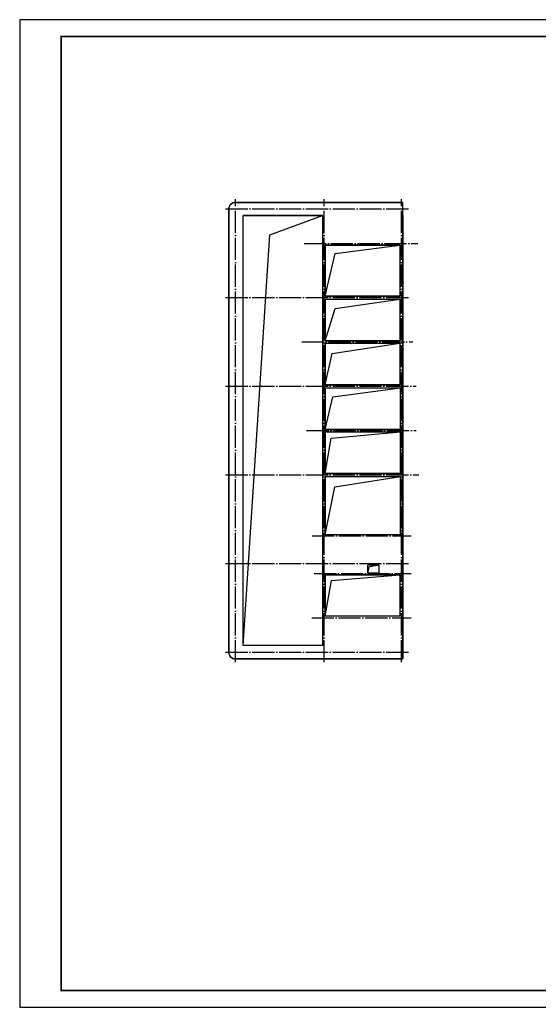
# Model space of a CAD drawing. Extents: x -1041549 to 749950, y -354245 to 17554.
# Drawn here: x 623800 to 670719, y -173896 to -84796 of the extents above; entities that cross this region are included whole.
import ezdxf

# ---------------------------------------------------------------- set-up
doc = ezdxf.new("R2010")
doc.units = 0
doc.header["$LTSCALE"] = 1000
doc.header["$MEASUREMENT"] = 0
doc.linetypes.add('DOTE', pattern=[2.42, 2, -0.2, 0.02, -0.2])
doc.layers.add('DOTE', color=1, linetype='Continuous')
doc.layers.add('PUB_TITLE', color=4, linetype='Continuous')

msp = doc.modelspace()

# ---------------------------------------------------------------- linework, layer by layer
for p, q in [((658385.7, -102469.9), (658385.7, -101269.9)), ((643985.7, -141269.9), (643985.7, -102469.9)), ((651135.7, -102469.9), (643985.7, -102469.9)), ((651135.7, -102469.9), (651135.7, -141269.9)), ((658385.7, -102469.9), (658385.7, -109569.9)), ((658135.7, -105119.9), (651385.7, -105119.9)), ((651385.7, -105119.9), (651385.7, -109744.9)), ((658135.7, -105119.9), (658135.7, -109744.9)), ((658385.7, -109569.9), (658385.7, -141869.9)), ((651385.7, -109744.9), (658135.7, -109744.9)), ((651385.7, -109994.9), (658135.7, -109994.9)), ((651385.7, -109994.9), (651385.7, -113770.9)), ((658135.7, -109994.9), (658135.7, -113770.9)), ((651385.7, -113770.9), (658135.7, -113770.9)), ((651385.7, -113970.9), (658135.7, -113970.9)), ((651385.7, -113970.9), (651385.7, -117744.9)), ((658135.7, -113970.9), (658135.7, -117744.9)), ((651385.7, -117744.9), (658135.7, -117744.9)), ((651385.7, -117994.9), (658185.7, -117994.9)), ((651385.7, -117994.9), (651385.7, -121770.9)), ((658185.7, -121770.9), (658185.7, -117994.9)), ((651385.7, -121770.9), (658185.7, -121770.9)), ((651385.7, -121970.9), (658185.7, -121970.9)), ((651385.7, -121970.9), (651385.7, -125744.9)), ((658185.7, -125744.9), (658185.7, -121970.9)), ((651385.7, -125744.9), (658185.7, -125744.9)), ((651385.7, -125994.9), (651385.7, -131269.9)), ((651385.7, -125994.9), (658185.7, -125994.9)), ((658185.7, -131269.9), (658185.7, -125994.9)), ((658185.7, -131269.9), (651385.7, -131269.9)), ((658135.7, -134869.9), (651385.7, -134869.9)), ((651385.7, -134869.9), (651385.7, -138619.9)), ((658135.7, -134869.9), (658135.7, -138619.9)), ((658135.7, -138619.9), (651385.7, -138619.9)), ((651135.7, -141269.9), (643985.7, -141269.9)), ((658385.7, -141869.9), (658385.7, -142469.9))]:
    msp.add_line(p, q)
for points in [[(658385.7, -142469.9), (643285.7, -142469.9, -0.4142136), (642685.7, -141869.9), (642685.7, -101869.9, -0.4142136), (643285.7, -101269.9), (658385.7, -101269.9)], [(658385.7, -101269.9), (643285.7, -101269.9, 0.4142136), (642685.7, -101869.9), (642685.7, -141869.9, 0.4142136), (643285.7, -142469.9), (658385.7, -142469.9), (658385.7, -101269.9)]]:
    msp.add_lwpolyline(points, format="xyb")
at = {"color": 8}
for points in [[(643985.7, -141269.9), (646383.3, -104194.2), (651135.7, -102469.9)], [(651385.7, -109744.9), (652285.5, -105875), (658135.7, -105119.9)], [(651385.7, -113770.9), (652279.4, -110849.8), (658135.7, -109994.9)], [(651385.7, -117744.9), (652005, -114894.9), (658135.7, -113970.9)], [(651385.7, -121770.9), (652086.7, -118834), (658185.7, -117994.9)], [(651385.7, -125744.9), (651912.4, -122545.7), (658185.7, -121970.9)], [(651385.7, -131269.9), (652266.6, -126939.9), (658185.7, -125994.9)], [(655235.7, -134719.9), (655400.7, -134119.9), (656235.7, -133969.9)], [(651385.7, -138619.9), (651956.3, -135387.1), (658135.7, -134869.9)]]:
    msp.add_lwpolyline(points, dxfattribs=at)
for points in [[(643985.7, -102469.9), (651135.7, -102469.9), (651135.7, -141269.9), (643985.7, -141269.9)], [(651385.7, -105119.9), (658135.7, -105119.9), (658135.7, -109744.9), (651385.7, -109744.9)], [(651385.7, -109994.9), (658135.7, -109994.9), (658135.7, -113770.9), (651385.7, -113770.9)], [(651385.7, -113970.9), (658135.7, -113970.9), (658135.7, -117744.9), (651385.7, -117744.9)], [(651385.7, -117994.9), (658185.7, -117994.9), (658185.7, -121770.9), (651385.7, -121770.9)], [(651385.7, -121970.9), (658185.7, -121970.9), (658185.7, -125744.9), (651385.7, -125744.9)], [(651385.7, -125994.9), (658185.7, -125994.9), (658185.7, -131269.9), (651385.7, -131269.9)], [(655235.7, -133969.9), (656235.7, -133969.9), (656235.7, -134719.9), (655235.7, -134719.9)], [(651385.7, -134869.9), (658135.7, -134869.9), (658135.7, -138619.9), (651385.7, -138619.9)]]:
    msp.add_lwpolyline(points, close=True)
at = {"layer": 'DOTE', "linetype": 'DOTE'}
for p, q in [((643285.7, -142769.9), (643285.7, -100969.9)), ((651285.7, -142769.9), (651285.7, -100969.9)), ((658285.7, -142769.9), (658285.7, -100969.9)), ((642385.7, -101869.9), (659285.7, -101869.9)), ((649476, -104969.9), (659761.1, -104969.9)), ((642385.7, -109869.9), (659285.7, -109869.9)), ((649279.3, -113869.9), (659285.7, -113869.9)), ((642385.7, -117869.9), (659593.3, -117869.9)), ((649711.8, -121869.9), (659593.3, -121869.9)), ((642385.7, -125869.9), (659854.9, -125869.9)), ((650204.8, -131369.9), (659143.3, -131369.9)), ((642385.7, -133869.9), (659285.7, -133869.9)), ((650398.8, -134769.9), (659143.3, -134769.9)), ((650169.1, -138769.9), (659143.3, -138769.9)), ((642385.7, -141869.9), (659285.7, -141869.9))]:
    msp.add_line(p, q, dxfattribs=at)
at = {"layer": 'PUB_TITLE'}
msp.add_lwpolyline([(623799.7, -173895.7), (749949.7, -173895.7), (749949.7, -84795.7), (623799.7, -84795.7)], close=True, dxfattribs=at)
at = {"layer": 'PUB_TITLE', "const_width": 150}
msp.add_lwpolyline([(627549.7, -172395.7), (748449.7, -172395.7), (748449.7, -86295.7), (627549.7, -86295.7)], close=True, dxfattribs=at)

doc.saveas('drawing.dxf')
